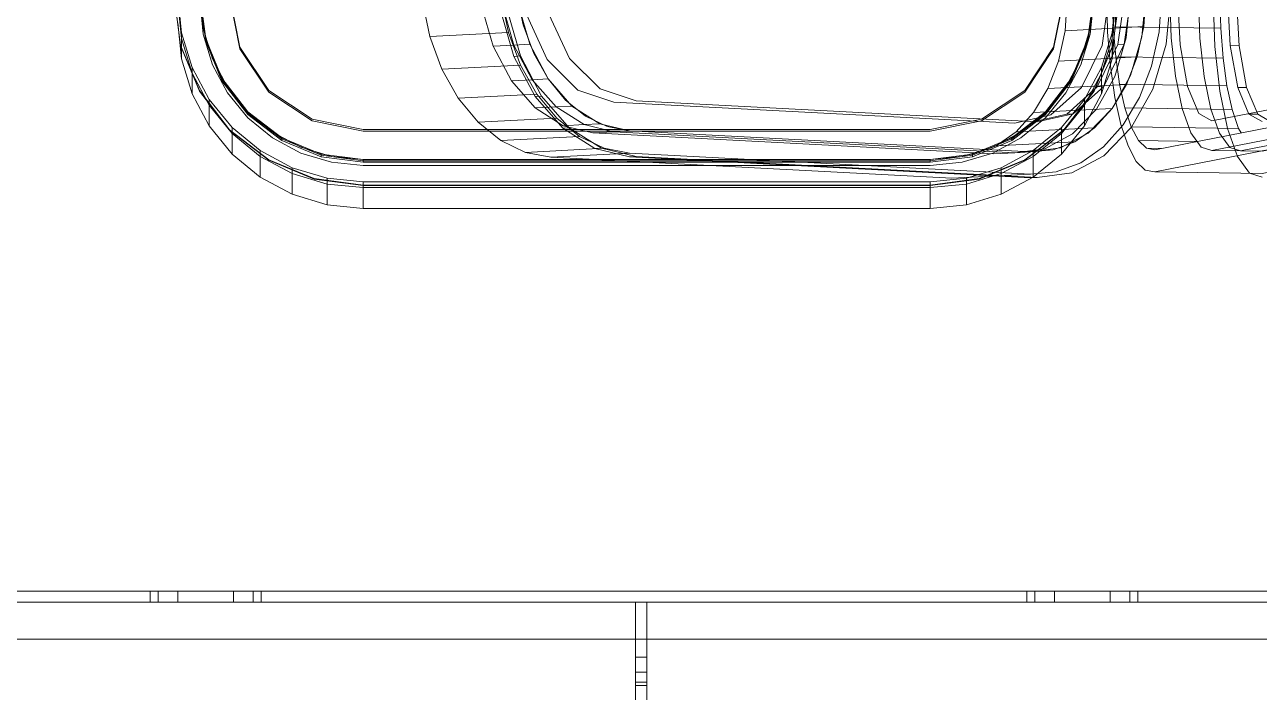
# Model space of a CAD drawing. Header units: millimetres. Extents: x -35117 to 70520, y -28859 to 27816.
# Drawn here: x -21798 to -21132, y -6886 to -6526 of the extents above; entities that cross this region are included whole.
import ezdxf

# ---------------------------------------------------------------- set-up
doc = ezdxf.new("R2010")
doc.units = ezdxf.units.MM
for name, color, linetype in [('-1109', 7, 'Continuous'), ('1', 7, 'Continuous'), ('7', 7, 'Continuous'), ('8', 7, 'Continuous'), ('9', 7, 'Continuous')]:
    doc.layers.add(name, color=color, linetype=linetype)

msp = doc.modelspace()

# ---------------------------------------------------------------- linework, layer by layer
at = {"layer": '-1109', "color": 1, "lineweight": 0}
for p, q in [((-22162.075, -6831.813), (-20813.075, -6831.813)), ((-21730.074, -6837.812), (-21730.074, -6831.813)), ((-21730.074, -6831.813), (-21725.679, -6831.813)), ((-21725.679, -6831.813), (-21725.679, -6837.812)), ((-21725.679, -6831.813), (-21715.077, -6831.813)), ((-21715.077, -6831.813), (-21715.077, -6837.812)), ((-21715.077, -6831.813), (-21685.073, -6831.813)), ((-21685.073, -6831.813), (-21685.073, -6837.812)), ((-21685.073, -6831.813), (-21674.471, -6831.813)), ((-21674.471, -6837.812), (-21674.471, -6831.813)), ((-21674.471, -6831.813), (-21670.076, -6831.813)), ((-21670.076, -6831.813), (-21670.076, -6837.812)), ((-21257.076, -6837.812), (-21257.076, -6831.813)), ((-21257.076, -6831.813), (-21252.681, -6831.813)), ((-21252.681, -6831.813), (-21252.681, -6837.812)), ((-21252.681, -6831.813), (-21242.073, -6831.813)), ((-21242.073, -6831.813), (-21242.073, -6837.812)), ((-21242.073, -6831.813), (-21212.075, -6831.813)), ((-21212.075, -6831.813), (-21212.075, -6837.812)), ((-21212.075, -6831.813), (-21201.467, -6831.813)), ((-21201.467, -6837.812), (-21201.467, -6831.813)), ((-21201.467, -6831.813), (-21197.072, -6831.813)), ((-21197.072, -6831.813), (-21197.072, -6837.812)), ((-20813.075, -6837.812), (-22162.075, -6837.812)), ((-21725.679, -6837.812), (-21730.074, -6837.812)), ((-21715.077, -6837.812), (-21725.679, -6837.812)), ((-21685.073, -6837.812), (-21715.077, -6837.812)), ((-21674.471, -6837.812), (-21685.073, -6837.812)), ((-21670.076, -6837.812), (-21674.471, -6837.812)), ((-21468.074, -6837.812), (-21462.075, -6837.812)), ((-21468.074, -6857.814), (-21468.074, -6837.812)), ((-21462.075, -6837.812), (-21462.075, -6857.814)), ((-21252.681, -6837.812), (-21257.076, -6837.812)), ((-21242.073, -6837.812), (-21252.681, -6837.812)), ((-21212.075, -6837.812), (-21242.073, -6837.812)), ((-21201.467, -6837.812), (-21212.075, -6837.812)), ((-21197.072, -6837.812), (-21201.467, -6837.812)), ((-21462.075, -6857.814), (-21468.074, -6857.814)), ((-21468.074, -6867.379), (-21468.074, -6857.814)), ((-21462.075, -6857.814), (-21462.075, -6867.379)), ((-21468.074, -6867.379), (-21462.075, -6867.379)), ((-21468.074, -6875.491), (-21468.074, -6867.379)), ((-21462.075, -6867.379), (-21462.075, -6875.491)), ((-21468.074, -6875.491), (-21462.075, -6875.491)), ((-21468.074, -6880.911), (-21468.074, -6875.491)), ((-21468.074, -6880.911), (-21462.075, -6880.911)), ((-21468.074, -6882.814), (-21468.074, -6880.911)), ((-21462.075, -6875.491), (-21462.075, -6880.911)), ((-21462.075, -6880.911), (-21462.075, -6882.814)), ((-21468.074, -6882.814), (-21462.075, -6882.814)), ((-21468.074, -7926.812), (-21468.074, -6882.814)), ((-21462.075, -6882.814), (-21462.075, -7926.812))]:
    msp.add_line(p, q, dxfattribs=at)
msp.add_lwpolyline([(-20820.223, -6837.812), (-22154.927, -6837.812), (-22131.087, -6857.814), (-20844.063, -6857.814), (-20820.223, -6837.812)], dxfattribs=at)
at = {"layer": '1', "color": 6, "lineweight": 0}
for p, q in [((-21715.077, -6525.343), (-21713.155, -6544.879)), ((-21713.155, -6533.871), (-21713.155, -6544.879)), ((-21210.994, -6533.871), (-21210.994, -6544.879)), ((-21713.155, -6544.879), (-21707.466, -6563.664)), ((-21216.689, -6563.664), (-21210.994, -6544.879)), ((-21707.466, -6552.606), (-21707.466, -6563.664)), ((-21216.689, -6552.606), (-21216.689, -6563.664)), ((-21707.466, -6563.664), (-21698.22, -6580.976)), ((-21225.929, -6580.976), (-21216.689, -6563.664)), ((-21698.22, -6569.871), (-21698.22, -6580.976)), ((-21225.929, -6569.871), (-21225.929, -6580.976)), ((-21698.22, -6580.976), (-21685.787, -6596.151)), ((-21238.362, -6596.151), (-21225.929, -6580.976)), ((-21685.787, -6585.005), (-21685.787, -6596.151)), ((-21238.362, -6585.005), (-21238.362, -6596.151)), ((-21685.787, -6596.151), (-21670.632, -6608.604)), ((-21670.632, -6597.422), (-21670.632, -6608.604)), ((-21253.517, -6608.605), (-21238.362, -6596.151)), ((-21253.517, -6597.424), (-21253.517, -6608.605)), ((-21670.632, -6608.604), (-21653.34, -6617.858)), ((-21653.34, -6606.651), (-21653.34, -6617.858)), ((-21270.809, -6606.652), (-21270.809, -6617.86)), ((-21270.809, -6617.86), (-21253.517, -6608.605)), ((-21634.584, -6612.335), (-21634.584, -6623.558)), ((-21615.077, -6614.253), (-21615.077, -6625.48)), ((-21309.078, -6614.253), (-21309.078, -6625.48)), ((-21289.565, -6612.335), (-21289.565, -6623.558)), ((-21653.34, -6617.858), (-21634.584, -6623.558)), ((-21289.565, -6623.558), (-21270.809, -6617.86)), ((-21634.584, -6623.558), (-21615.077, -6625.48)), ((-21615.077, -6625.48), (-21309.078, -6625.48)), ((-21309.078, -6625.48), (-21289.565, -6623.558))]:
    msp.add_line(p, q, dxfattribs=at)
for points in [[(-21209.078, -6514.389), (-21210.994, -6533.871), (-21216.689, -6552.606), (-21225.929, -6569.871), (-21238.362, -6585.005), (-21253.517, -6597.424), (-21270.809, -6606.652), (-21289.565, -6612.335), (-21309.078, -6614.253), (-21615.077, -6614.253), (-21634.584, -6612.335), (-21653.34, -6606.651), (-21670.632, -6597.422), (-21685.787, -6585.005), (-21698.22, -6569.871), (-21707.466, -6552.606), (-21713.155, -6533.871), (-21715.077, -6514.389), (-21715.077, -6029.055)], [(-21703.072, -6029.055), (-21703.072, -6514.389), (-21701.387, -6531.533), (-21696.376, -6548.02), (-21688.246, -6563.214), (-21677.303, -6576.53), (-21663.967, -6587.46), (-21648.751, -6595.581), (-21632.241, -6600.581), (-21615.077, -6602.269), (-21309.078, -6602.269), (-21291.909, -6600.581), (-21275.398, -6595.579), (-21260.182, -6587.457), (-21246.846, -6576.53), (-21235.903, -6563.214), (-21227.773, -6548.02), (-21222.768, -6531.533), (-21221.077, -6514.389)], [(-21210.994, -6544.879), (-21209.078, -6525.343), (-21209.078, -6514.389)]]:
    msp.add_lwpolyline(points, dxfattribs=at)
at = {"layer": '7', "color": 251, "lineweight": 0}
for p, q in [((-21717.073, -6511.248), (-21713.6, -6537.612)), ((-21715.077, -6514.389), (-21713.155, -6533.871)), ((-21700.075, -6534.622), (-21703.072, -6511.877)), ((-21703.072, -6512.715), (-21700.075, -6535.459)), ((-21713.155, -6530.731), (-21713.155, -6533.871)), ((-21713.155, -6533.871), (-21707.466, -6552.606)), ((-21700.075, -6533.993), (-21700.075, -6534.622)), ((-21691.286, -6555.816), (-21700.075, -6534.622)), ((-21700.075, -6534.622), (-21700.075, -6535.459)), ((-21224.074, -6534.623), (-21232.863, -6555.819)), ((-21224.074, -6533.995), (-21224.074, -6534.623)), ((-21224.074, -6534.622), (-21224.074, -6535.459)), ((-21216.689, -6552.606), (-21210.994, -6533.871)), ((-21210.994, -6530.731), (-21210.994, -6533.871)), ((-21713.6, -6537.35), (-21713.6, -6537.612)), ((-21713.6, -6537.612), (-21703.408, -6562.181)), ((-21700.075, -6535.459), (-21691.286, -6556.655)), ((-21232.863, -6556.655), (-21224.074, -6535.459)), ((-21220.742, -6562.178), (-21210.549, -6537.612)), ((-21210.549, -6537.35), (-21210.549, -6537.612)), ((-21707.466, -6549.465), (-21707.466, -6552.606)), ((-21707.466, -6552.606), (-21698.22, -6569.871)), ((-21691.286, -6555.188), (-21691.286, -6555.816)), ((-21232.863, -6555.191), (-21232.863, -6555.819)), ((-21225.929, -6569.871), (-21216.689, -6552.606)), ((-21216.689, -6549.465), (-21216.689, -6552.606)), ((-21703.408, -6561.918), (-21703.408, -6562.181)), ((-21677.303, -6574.018), (-21691.286, -6555.816)), ((-21691.286, -6555.816), (-21691.286, -6556.655)), ((-21691.286, -6556.655), (-21677.303, -6574.856)), ((-21232.863, -6555.819), (-21246.846, -6574.018)), ((-21246.846, -6574.856), (-21232.863, -6556.655)), ((-21232.863, -6555.816), (-21232.863, -6556.655)), ((-21220.742, -6561.917), (-21220.742, -6562.178)), ((-21703.408, -6562.181), (-21687.203, -6583.276)), ((-21698.22, -6566.731), (-21698.22, -6569.871)), ((-21236.952, -6583.274), (-21220.742, -6562.178)), ((-21225.929, -6566.731), (-21225.929, -6569.871)), ((-21698.22, -6569.871), (-21685.787, -6585.005)), ((-21677.303, -6573.39), (-21677.303, -6574.018)), ((-21659.078, -6587.983), (-21677.303, -6574.018)), ((-21677.303, -6574.018), (-21677.303, -6574.856)), ((-21677.303, -6574.856), (-21659.078, -6588.821)), ((-21246.846, -6574.018), (-21265.077, -6587.985)), ((-21265.077, -6588.821), (-21246.846, -6574.856)), ((-21246.846, -6573.39), (-21246.846, -6574.018)), ((-21246.846, -6574.018), (-21246.846, -6574.856)), ((-21238.362, -6585.005), (-21225.929, -6569.871)), ((-21685.787, -6581.864), (-21685.787, -6585.005)), ((-21238.362, -6581.864), (-21238.362, -6585.005)), ((-21687.203, -6583.013), (-21687.203, -6583.276)), ((-21687.203, -6583.276), (-21666.072, -6599.464)), ((-21685.787, -6585.005), (-21670.632, -6597.422)), ((-21659.078, -6587.355), (-21659.078, -6587.983)), ((-21637.85, -6596.762), (-21659.078, -6587.983)), ((-21659.078, -6587.983), (-21659.078, -6588.821)), ((-21265.077, -6587.985), (-21286.299, -6596.765)), ((-21265.077, -6587.356), (-21265.077, -6587.985)), ((-21265.077, -6587.983), (-21265.077, -6588.821)), ((-21258.077, -6599.464), (-21236.952, -6583.274)), ((-21253.517, -6597.424), (-21238.362, -6585.005)), ((-21236.952, -6583.012), (-21236.952, -6583.274)), ((-21670.632, -6594.282), (-21670.632, -6597.422)), ((-21659.078, -6588.821), (-21637.85, -6597.599)), ((-21286.299, -6597.599), (-21265.077, -6588.821)), ((-21253.517, -6594.284), (-21253.517, -6597.424)), ((-21670.632, -6597.422), (-21653.34, -6606.651)), ((-21666.072, -6599.202), (-21666.072, -6599.464)), ((-21666.072, -6599.464), (-21641.475, -6609.639)), ((-21637.85, -6596.133), (-21637.85, -6596.762)), ((-21615.077, -6599.758), (-21637.85, -6596.762)), ((-21637.85, -6596.762), (-21637.85, -6597.599)), ((-21637.85, -6597.599), (-21615.077, -6600.595)), ((-21615.077, -6599.13), (-21615.077, -6599.758)), ((-21615.077, -6599.757), (-21615.077, -6600.595)), ((-21309.078, -6599.758), (-21615.077, -6599.758)), ((-21615.077, -6600.595), (-21309.078, -6600.595)), ((-21286.299, -6596.765), (-21309.078, -6599.758)), ((-21309.078, -6600.595), (-21286.299, -6597.599)), ((-21309.078, -6599.13), (-21309.078, -6599.758)), ((-21309.078, -6599.757), (-21309.078, -6600.595)), ((-21286.299, -6596.134), (-21286.299, -6596.765)), ((-21286.299, -6596.762), (-21286.299, -6597.599)), ((-21282.674, -6609.639), (-21258.077, -6599.464)), ((-21270.809, -6606.652), (-21253.517, -6597.424)), ((-21258.077, -6599.202), (-21258.077, -6599.464)), ((-21653.34, -6603.511), (-21653.34, -6606.651)), ((-21653.34, -6606.651), (-21634.584, -6612.335)), ((-21289.565, -6612.335), (-21270.809, -6606.652)), ((-21270.809, -6603.512), (-21270.809, -6606.652)), ((-21641.475, -6609.378), (-21641.475, -6609.639)), ((-21641.475, -6609.639), (-21615.077, -6613.11)), ((-21634.584, -6609.194), (-21634.584, -6612.335)), ((-21634.584, -6612.335), (-21615.077, -6614.253)), ((-21615.077, -6611.113), (-21615.077, -6614.253)), ((-21615.077, -6612.847), (-21615.077, -6613.11)), ((-21615.077, -6613.11), (-21309.078, -6613.11)), ((-21615.077, -6614.253), (-21309.078, -6614.253)), ((-21309.078, -6613.11), (-21282.674, -6609.639)), ((-21309.078, -6611.113), (-21309.078, -6614.253)), ((-21309.078, -6614.253), (-21289.565, -6612.335)), ((-21309.078, -6612.847), (-21309.078, -6613.11)), ((-21289.565, -6609.194), (-21289.565, -6612.335)), ((-21282.674, -6609.378), (-21282.674, -6609.639))]:
    msp.add_line(p, q, dxfattribs=at)
for points in [[(-21207.076, -6510.987), (-21210.549, -6537.35), (-21220.742, -6561.917), (-21236.952, -6583.012), (-21258.077, -6599.202), (-21282.674, -6609.378), (-21309.078, -6612.847), (-21615.077, -6612.847), (-21641.475, -6609.378), (-21666.072, -6599.202), (-21687.203, -6583.013), (-21703.408, -6561.918), (-21713.6, -6537.35), (-21717.073, -6510.987), (-21717.073, -6025.653)], [(-21209.078, -6511.248), (-21210.994, -6530.731), (-21216.689, -6549.465), (-21225.929, -6566.731), (-21238.362, -6581.864), (-21253.517, -6594.284), (-21270.809, -6603.512), (-21289.565, -6609.194), (-21309.078, -6611.113), (-21615.077, -6611.113), (-21634.584, -6609.194), (-21653.34, -6603.511), (-21670.632, -6594.282), (-21685.787, -6581.864), (-21698.22, -6566.731), (-21707.466, -6549.465), (-21713.155, -6530.731), (-21715.077, -6511.248), (-21715.077, -6025.915)], [(-21703.072, -6025.915), (-21703.072, -6511.248), (-21701.387, -6528.393), (-21696.376, -6544.879), (-21688.246, -6560.073), (-21677.303, -6573.39), (-21663.967, -6584.318), (-21648.751, -6592.437), (-21632.241, -6597.441), (-21615.077, -6599.13), (-21309.078, -6599.13), (-21291.909, -6597.441), (-21275.398, -6592.44), (-21260.182, -6584.318), (-21246.846, -6573.39), (-21235.903, -6560.073), (-21227.773, -6544.879), (-21222.768, -6528.393), (-21221.077, -6511.248)], [(-21703.072, -6025.915), (-21703.072, -6511.248), (-21700.075, -6533.993), (-21691.286, -6555.188), (-21677.303, -6573.39), (-21659.078, -6587.355), (-21637.85, -6596.133), (-21615.077, -6599.13), (-21309.078, -6599.13), (-21286.299, -6596.134), (-21265.077, -6587.356), (-21246.846, -6573.39), (-21232.863, -6555.191), (-21224.074, -6533.995), (-21221.077, -6511.248)], [(-21221.077, -6511.877), (-21224.074, -6534.622), (-21232.863, -6555.816), (-21246.846, -6574.018), (-21265.077, -6587.983), (-21286.299, -6596.762), (-21309.078, -6599.757), (-21615.077, -6599.757), (-21637.85, -6596.762), (-21659.078, -6587.983), (-21677.303, -6574.018), (-21691.286, -6555.816), (-21700.075, -6534.622), (-21703.072, -6511.877), (-21703.072, -6026.544)], [(-21687.075, -6025.653), (-21687.075, -6510.987), (-21681.594, -6538.502), (-21665.987, -6561.828), (-21642.629, -6577.415), (-21615.077, -6582.89), (-21309.078, -6582.89), (-21281.52, -6577.417), (-21258.162, -6561.831), (-21242.555, -6538.502), (-21237.075, -6510.987)], [(-21237.075, -6511.877), (-21242.555, -6539.393), (-21258.162, -6562.719), (-21281.52, -6578.305), (-21309.078, -6583.778), (-21615.077, -6583.778), (-21642.629, -6578.305), (-21665.987, -6562.719), (-21681.594, -6539.393), (-21687.075, -6511.877), (-21687.075, -6026.544)], [(-21221.077, -6511.248), (-21221.077, -6511.877), (-21224.074, -6534.623)], [(-21224.074, -6535.459), (-21221.077, -6512.715), (-21221.077, -6511.877)], [(-21210.994, -6533.871), (-21209.078, -6514.389), (-21209.078, -6511.248)], [(-21210.549, -6537.612), (-21207.076, -6511.248), (-21207.076, -6510.987)]]:
    msp.add_lwpolyline(points, dxfattribs=at)
at = {"layer": '8', "color": 6, "lineweight": 0}
for p, q in [((-21583.132, -6513.864), (-21579.109, -6532.807)), ((-21235.182, -6512.593), (-21236.379, -6529.675)), ((-21204.067, -6509.78), (-21207.942, -6537.092)), ((-21551.259, -6516.426), (-21545.04, -6537.945)), ((-21541.017, -6518.508), (-21533.815, -6543.452)), ((-21193.947, -6527.453), (-21236.379, -6529.675)), ((-21536.684, -6530.586), (-21579.109, -6532.807)), ((-21579.109, -6532.807), (-21572.573, -6550.415)), ((-21236.379, -6529.675), (-21239.919, -6545.973)), ((-21533.73, -6537.355), (-21545.04, -6537.945)), ((-21545.04, -6537.945), (-21535.152, -6556.665)), ((-21207.942, -6537.092), (-21218.978, -6559.84)), ((-21204.409, -6536.906), (-21207.942, -6537.092)), ((-21530.147, -6548.194), (-21572.573, -6550.415)), ((-21530.281, -6543.266), (-21533.815, -6543.452)), ((-21533.815, -6543.452), (-21522.353, -6565.147)), ((-21239.919, -6545.973), (-21245.668, -6560.865)), ((-21197.493, -6543.753), (-21239.919, -6545.973)), ((-21572.573, -6550.415), (-21563.784, -6566.008)), ((-21523.836, -6556.073), (-21535.152, -6556.665)), ((-21535.152, -6556.665), (-21522.267, -6571.304)), ((-21245.668, -6560.865), (-21253.408, -6573.777)), ((-21203.243, -6558.645), (-21245.668, -6560.865)), ((-21218.978, -6559.84), (-21235.494, -6574.563)), ((-21215.444, -6559.655), (-21218.978, -6559.84)), ((-21521.352, -6563.787), (-21563.784, -6566.008)), ((-21563.784, -6566.008), (-21553.066, -6578.988)), ((-21518.819, -6564.961), (-21522.353, -6565.147)), ((-21522.353, -6565.147), (-21507.418, -6582.118)), ((-21510.951, -6570.712), (-21522.267, -6571.304)), ((-21522.267, -6571.304), (-21507.259, -6580.868)), ((-21253.408, -6573.777), (-21262.837, -6584.213)), ((-21235.494, -6574.563), (-21253.658, -6578.714)), ((-21210.982, -6571.557), (-21253.408, -6573.777)), ((-21231.96, -6574.377), (-21235.494, -6574.563)), ((-21510.64, -6576.768), (-21553.066, -6578.988)), ((-21553.066, -6578.988), (-21540.84, -6588.856)), ((-21503.877, -6581.932), (-21507.418, -6582.118)), ((-21495.943, -6580.276), (-21507.259, -6580.868)), ((-21507.259, -6580.868), (-21491.152, -6584.706)), ((-21498.415, -6586.636), (-21540.84, -6588.856)), ((-21507.418, -6582.118), (-21490.023, -6593.203)), ((-21479.836, -6584.114), (-21491.152, -6584.706)), ((-21262.837, -6584.213), (-21273.592, -6591.772)), ((-21220.406, -6581.993), (-21262.837, -6584.213)), ((-21540.84, -6588.856), (-21527.577, -6595.233)), ((-21485.146, -6593.013), (-21527.577, -6595.233)), ((-21527.577, -6595.233), (-21513.777, -6597.874)), ((-21486.482, -6593.019), (-21490.023, -6593.203)), ((-21490.023, -6593.203), (-21471.352, -6597.651)), ((-21273.592, -6591.772), (-21278.847, -6593.746)), ((-21231.166, -6589.552), (-21273.592, -6591.772)), ((-21242.842, -6593.942), (-21258.974, -6594.786)), ((-21471.352, -6595.652), (-21513.777, -6597.874)), ((-21467.818, -6597.465), (-21471.352, -6597.651))]:
    msp.add_line(p, q, dxfattribs=at)
at = {"layer": '8', "color": 4, "lineweight": 0}
for p, q in [((-21533.73, -6537.355), (-21539.943, -6515.832)), ((-21525.24, -6536.911), (-21533.73, -6537.355)), ((-21523.836, -6556.071), (-21533.73, -6537.355)), ((-21515.352, -6555.627), (-21523.836, -6556.071)), ((-21510.951, -6570.712), (-21523.836, -6556.071)), ((-21502.468, -6570.268), (-21510.951, -6570.712)), ((-21495.943, -6580.276), (-21510.951, -6570.712)), ((-21487.459, -6579.832), (-21495.943, -6580.276)), ((-21479.836, -6584.114), (-21495.943, -6580.276)), ((-21471.352, -6583.671), (-21479.836, -6584.114))]:
    msp.add_line(p, q, dxfattribs=at)
at = {"layer": '8', "color": 6, "lineweight": 0}
for points in [[(-21251.442, -6608.79), (-21467.818, -6597.465), (-21486.482, -6593.019), (-21503.877, -6581.932), (-21518.819, -6564.961), (-21530.281, -6543.266), (-21537.483, -6518.322), (-21539.943, -6491.83), (-21539.943, -6006.497), (-21537.483, -5980.262), (-21530.281, -5956.073), (-21518.819, -5935.577), (-21503.877, -5920.17), (-21486.482, -5910.905), (-21467.818, -5908.41)], [(-21254.976, -6606.977), (-21471.352, -6595.652), (-21485.146, -6593.013), (-21498.415, -6586.636), (-21510.64, -6576.768), (-21521.352, -6563.787), (-21530.147, -6548.194), (-21536.684, -6530.586), (-21540.706, -6511.644), (-21542.061, -6492.091), (-21542.061, -6006.756), (-21540.706, -5987.344), (-21536.684, -5968.823), (-21530.147, -5951.899), (-21521.352, -5937.225), (-21510.64, -5925.366), (-21498.415, -5916.778), (-21485.152, -5911.79), (-21471.352, -5910.594)], [(-21254.976, -6594.995), (-21242.842, -6593.942), (-21231.166, -6589.552), (-21220.406, -6581.993), (-21210.982, -6571.557), (-21203.243, -6558.645), (-21197.493, -6543.753), (-21193.947, -6527.453), (-21192.751, -6510.371), (-21192.751, -6025.038), (-21193.947, -6007.83), (-21197.487, -5991.159), (-21203.243, -5975.665), (-21210.982, -5961.944), (-21220.406, -5950.521), (-21231.166, -5941.839), (-21242.842, -5936.225), (-21254.976, -5933.902), (-21254.976, -5921.919)], [(-21254.976, -5921.919), (-21241.182, -5924.559), (-21227.919, -5930.937), (-21215.694, -5940.803), (-21204.976, -5953.784), (-21196.187, -5969.378), (-21189.65, -5986.982), (-21185.628, -6005.928), (-21184.267, -6025.482), (-21184.267, -6510.815), (-21185.628, -6530.227), (-21189.65, -6548.748), (-21196.187, -6565.672), (-21204.976, -6580.346), (-21215.694, -6592.205), (-21227.919, -6600.793), (-21241.182, -6605.781), (-21254.976, -6606.977)], [(-21251.442, -6578.831), (-21231.96, -6574.377), (-21215.444, -6559.655), (-21204.409, -6536.906), (-21200.533, -6509.594), (-21200.533, -6024.261), (-21204.409, -5996.542), (-21215.444, -5972.637), (-21231.96, -5956.189), (-21251.442, -5949.694), (-21251.442, -5919.735)], [(-21251.442, -5919.735), (-21232.778, -5924.182), (-21215.383, -5935.269), (-21200.441, -5952.24), (-21188.979, -5973.934), (-21181.777, -5998.878), (-21179.317, -6025.37), (-21179.317, -6510.704), (-21181.777, -6536.938), (-21188.985, -6561.128), (-21200.441, -6581.623), (-21215.383, -6597.03), (-21232.778, -6606.295), (-21251.442, -6608.79)], [(-21263.466, -6595.439), (-21479.836, -6584.114), (-21495.943, -6580.276), (-21510.951, -6570.712), (-21523.836, -6556.073), (-21533.73, -6537.355), (-21539.943, -6515.835), (-21542.061, -6492.977), (-21542.061, -6007.643), (-21539.943, -5985.008), (-21533.73, -5964.14), (-21523.836, -5946.458), (-21510.951, -5933.166), (-21495.943, -5925.172), (-21479.836, -5923.022)], [(-21471.352, -5922.576), (-21483.492, -5923.629), (-21495.168, -5928.021), (-21505.922, -5935.577), (-21515.352, -5946.014), (-21523.091, -5958.926), (-21528.841, -5973.819), (-21532.381, -5990.118), (-21533.577, -6007.2), (-21533.577, -6492.533), (-21532.381, -6509.741), (-21528.841, -6526.411), (-21523.091, -6541.906), (-21515.352, -6555.627), (-21505.922, -6567.05), (-21495.168, -6575.733), (-21483.492, -6581.346), (-21471.352, -6583.671), (-21254.976, -6594.995)], [(-21479.836, -5923.022), (-21263.466, -5934.344), (-21263.466, -5950.323), (-21243.984, -5956.816), (-21227.461, -5973.266), (-21216.426, -5997.171), (-21212.551, -6024.89), (-21212.551, -6510.223), (-21216.426, -6537.536), (-21227.461, -6560.285), (-21243.984, -6575.006), (-21263.466, -6579.46)], [(-21263.466, -5934.344), (-21247.359, -5938.182), (-21232.35, -5947.747), (-21219.466, -5962.387), (-21209.572, -5981.106), (-21203.359, -6002.626), (-21201.241, -6025.482), (-21201.241, -6510.815), (-21203.359, -6533.45), (-21209.578, -6554.319), (-21219.466, -6572.001), (-21232.35, -6585.293), (-21247.359, -6593.286), (-21263.466, -6595.439)], [(-21263.466, -6579.46), (-21479.836, -6568.135), (-21499.324, -6561.644), (-21515.84, -6545.191), (-21526.876, -6521.287), (-21530.751, -6493.571), (-21530.751, -6008.236), (-21526.876, -5980.925), (-21515.84, -5958.174), (-21499.324, -5943.454), (-21479.836, -5938.998)], [(-21467.818, -5938.369), (-21487.3, -5942.823), (-21503.816, -5957.545), (-21514.852, -5980.293), (-21518.727, -6007.606), (-21518.727, -6492.939), (-21514.858, -6520.658), (-21503.816, -6544.563), (-21487.3, -6561.015), (-21467.818, -6567.506), (-21251.442, -6578.831)], [(-21491.152, -6584.706), (-21274.776, -6596.029), (-21263.466, -6595.439)], [(-21513.777, -6597.874), (-21297.408, -6609.198), (-21254.976, -6606.977)], [(-21471.352, -6597.651), (-21254.976, -6608.975), (-21251.442, -6608.79)]]:
    msp.add_lwpolyline(points, dxfattribs=at)
at = {"layer": '8', "color": 4, "lineweight": 0}
for points in [[(-21471.352, -5922.576), (-21487.459, -5924.729), (-21502.468, -5932.72), (-21515.352, -5946.014), (-21525.24, -5963.696), (-21531.459, -5984.565), (-21533.577, -6007.2), (-21533.577, -6492.533), (-21531.459, -6515.39), (-21525.24, -6536.911), (-21515.352, -6555.627), (-21502.468, -6570.268), (-21487.459, -6579.832), (-21471.352, -6583.671), (-21254.976, -6594.995)], [(-21254.976, -6594.995), (-21238.875, -6592.842), (-21223.867, -6584.851), (-21210.982, -6571.557), (-21201.088, -6553.875), (-21194.875, -6533.004), (-21192.751, -6510.371), (-21192.751, -6025.038), (-21194.875, -6002.182), (-21201.088, -5980.661), (-21210.982, -5961.944), (-21223.867, -5947.303), (-21238.875, -5937.739), (-21254.976, -5933.902)], [(-21254.976, -6594.995), (-21263.466, -6595.439), (-21479.836, -6584.114)]]:
    msp.add_lwpolyline(points, dxfattribs=at)
at = {"layer": '9', "color": 251, "lineweight": 0}
for p, q in [((-21152.394, -6528.268), (-21152.834, -6511.21)), ((-21142.446, -6537.706), (-21143.862, -6510.467)), ((-21152.394, -6528.268), (-21210.347, -6527.456)), ((-21151.1, -6544.5), (-21152.394, -6528.268)), ((-21142.446, -6537.706), (-21147.273, -6537.637)), ((-21138.405, -6560.244), (-21142.446, -6537.706)), ((-21151.1, -6544.5), (-21209.053, -6543.689)), ((-21148.995, -6559.281), (-21151.1, -6544.5)), ((-21148.995, -6559.281), (-21206.948, -6558.47)), ((-21146.163, -6572.045), (-21148.995, -6559.281)), ((-21138.405, -6560.244), (-21143.233, -6560.176)), ((-21132.356, -6574.649), (-21138.405, -6560.244)), ((-21146.163, -6572.045), (-21204.116, -6571.232)), ((-21142.708, -6582.301), (-21146.163, -6572.045)), ((-21137.19, -6574.58), (-21132.356, -6574.649)), ((-21132.356, -6574.649), (-21126.546, -6577.975)), ((-21200.667, -6581.489), (-21142.708, -6582.301)), ((-21142.708, -6582.301), (-21141.414, -6584.722)), ((-21196.724, -6588.841), (-21164.778, -6589.288)), ((-21192.452, -6593.006), (-21184.395, -6593.119))]:
    msp.add_line(p, q, dxfattribs=at)
for points in [[(-21188.008, -6605.812), (-21108.815, -6590.342), (-21103.762, -6587.439), (-21098.909, -6580.806), (-21094.435, -6570.704), (-21090.511, -6557.518), (-21087.294, -6541.757), (-21084.902, -6524.025), (-21083.431, -6505.003), (-21082.93, -6485.424), (-21082.93, -6000.091), (-21083.431, -5980.706), (-21084.902, -5962.258), (-21087.294, -5945.462), (-21090.511, -5930.955), (-21094.435, -5919.303), (-21098.909, -5910.948), (-21103.762, -5906.213), (-21108.815, -5905.282)], [(-21188.008, -5920.75), (-21193.062, -5923.655), (-21197.914, -5930.285), (-21202.388, -5940.39), (-21206.313, -5953.575), (-21209.529, -5969.337), (-21211.922, -5987.069), (-21213.399, -6006.091), (-21213.893, -6025.668), (-21213.893, -6511.003), (-21213.399, -6530.387), (-21211.922, -6548.834), (-21209.529, -6565.631), (-21206.313, -6580.137), (-21202.388, -6591.789), (-21197.914, -6600.144), (-21193.062, -6604.879), (-21188.008, -6605.812)], [(-21188.008, -6593.827), (-21192.452, -6593.006), (-21196.724, -6588.841), (-21200.667, -6581.489), (-21204.116, -6571.232), (-21206.948, -6558.47), (-21209.053, -6543.689), (-21210.347, -6527.456), (-21210.787, -6510.397), (-21210.787, -6025.064), (-21210.347, -6007.832), (-21209.053, -5991.095), (-21206.948, -5975.489), (-21204.116, -5961.619), (-21200.667, -5950.016), (-21196.73, -5941.128), (-21192.452, -5935.292), (-21188.008, -5932.734), (-21188.008, -5920.75)], [(-21108.815, -5917.266), (-21104.372, -5918.086), (-21100.099, -5922.253), (-21096.163, -5929.605), (-21092.708, -5939.859), (-21089.876, -5952.621), (-21087.77, -5967.405), (-21086.476, -5983.638), (-21086.037, -6000.695), (-21086.037, -6486.03), (-21086.476, -6503.26), (-21087.77, -6519.999), (-21089.876, -6535.604), (-21092.708, -6549.473), (-21096.157, -6561.076), (-21100.099, -6569.966), (-21104.372, -6575.801), (-21108.815, -6578.358), (-21188.008, -6593.827)], [(-21077.901, -5917.698), (-21157.1, -5933.169), (-21157.1, -5949.145), (-21164.235, -5956.01), (-21170.278, -5972.778), (-21174.318, -5996.894), (-21175.74, -6024.687), (-21175.74, -6510.02), (-21174.318, -6537.258), (-21170.278, -6559.796), (-21164.235, -6574.202), (-21157.1, -6578.282)], [(-21157.1, -6594.261), (-21077.901, -6578.791), (-21072.011, -6574.646), (-21066.518, -6564.793), (-21061.8, -6549.906), (-21058.18, -6530.998), (-21055.904, -6509.359), (-21055.129, -6486.463), (-21055.129, -6001.129), (-21055.904, -5978.535), (-21058.18, -5957.786), (-21061.8, -5940.292), (-21066.518, -5927.249), (-21072.011, -5919.541), (-21077.901, -5917.698)], [(-21130.055, -5919.564), (-21136.891, -5924.369), (-21143.257, -5935.789), (-21148.726, -5953.045), (-21152.919, -5974.961), (-21155.556, -6000.044), (-21156.459, -6026.582), (-21156.459, -6511.917), (-21155.556, -6538.104), (-21152.919, -6562.156), (-21148.726, -6582.432), (-21143.257, -6597.551), (-21136.891, -6606.485), (-21130.055, -6608.619)], [(-21130.055, -6578.66), (-21137.19, -6574.58), (-21143.233, -6560.176), (-21147.273, -6537.637), (-21148.69, -6510.398), (-21148.69, -6025.065), (-21147.273, -5997.271), (-21143.233, -5973.156), (-21137.19, -5956.39), (-21130.055, -5949.523), (-21130.055, -5919.564)], [(-21062.447, -5917.916), (-21056.557, -5919.76), (-21051.064, -5927.465), (-21046.346, -5940.51), (-21042.726, -5958.003), (-21040.45, -5978.753), (-21039.675, -6001.347), (-21039.675, -6486.68), (-21040.45, -6509.576), (-21042.726, -6531.216), (-21046.346, -6550.123), (-21051.064, -6565.01), (-21056.557, -6574.862), (-21062.447, -6579.008), (-21141.646, -6594.477)], [(-21157.1, -5933.169), (-21162.996, -5937.315), (-21168.489, -5947.166), (-21173.207, -5962.054), (-21176.827, -5980.96), (-21179.103, -6002.598), (-21179.878, -6025.497), (-21179.878, -6510.83), (-21179.103, -6533.424), (-21176.827, -6554.174), (-21173.207, -6571.669), (-21168.489, -6584.712), (-21162.996, -6592.419), (-21157.1, -6594.261)], [(-21141.646, -6594.477), (-21147.542, -6592.633), (-21153.035, -6584.928), (-21157.753, -6571.884), (-21161.373, -6554.391), (-21163.649, -6533.641), (-21164.424, -6511.047), (-21164.424, -6025.714), (-21163.649, -6002.816), (-21161.373, -5981.178), (-21157.753, -5962.271), (-21153.035, -5947.383), (-21147.542, -5937.532), (-21141.646, -5933.386)], [(-21157.1, -6578.282), (-21077.901, -6562.812), (-21070.772, -6555.947), (-21064.73, -6539.18), (-21060.689, -6515.065), (-21059.267, -6487.272), (-21059.267, -6001.937), (-21060.689, -5974.7), (-21064.73, -5952.163), (-21070.772, -5937.756), (-21077.901, -5933.676)], [(-21157.1, -6594.261), (-21141.646, -6594.477), (-21062.447, -6579.008)], [(-21050.856, -6579.17), (-21130.055, -6594.639), (-21141.646, -6594.477)], [(-21188.008, -6605.812), (-21130.055, -6606.623), (-21050.856, -6591.154)]]:
    msp.add_lwpolyline(points, dxfattribs=at)

doc.saveas('drawing.dxf')
